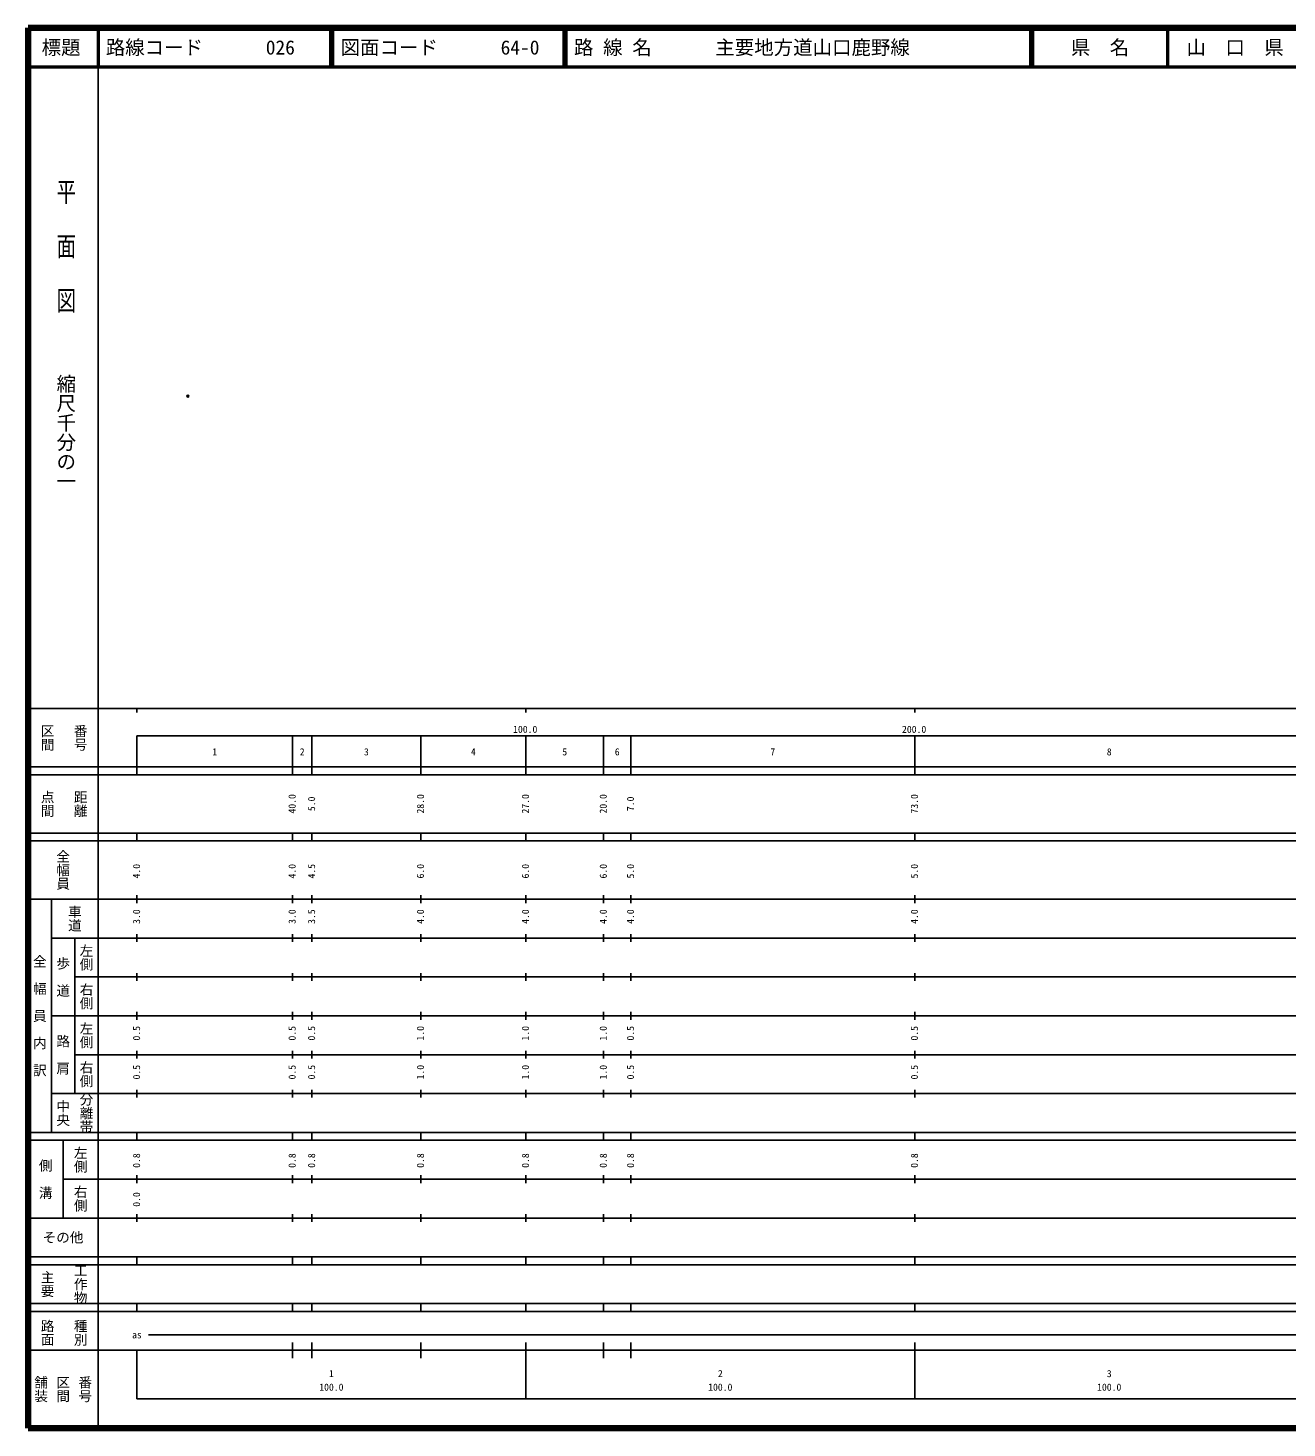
# Model space of a CAD drawing. Units: millimetres on the paper. Extents: x 40 to 680, y 20 to 380.
# Drawn here: x 40 to 363.7, y 20 to 380 of the extents above; entities that cross this region are included whole.
import ezdxf
from ezdxf.enums import TextEntityAlignment as Align

# ---------------------------------------------------------------- set-up
doc = ezdxf.new("R2010")
doc.units = ezdxf.units.MM
doc.header["$PDMODE"] = 32
doc.header["$PDSIZE"] = 0.5
doc.layers.add('M-OTRS', color=6, linetype='Continuous')
doc.layers.add('M-TTL-TXT', color=7, linetype='Continuous')
for name, color, linetype, lineweight in [('M-TTL', 2, 'Continuous', 140), ('M-TTL-BAND', 7, 'Continuous', 25), ('M-TTL-LINE', 7, 'Continuous', 50)]:
    doc.layers.add(name, color=color, linetype=linetype, lineweight=lineweight)
doc.styles.add('@ＭＳ ゴシック', font='')
doc.styles.add('ＭＳ ゴシック', font='')
doc.styles.get('@ＭＳ ゴシック').set_extended_font_data('@MS Gothic')
doc.styles.get('ＭＳ ゴシック').set_extended_font_data('MS Gothic')

msp = doc.modelspace()

# ---------------------------------------------------------------- linework, layer by layer
at = {"layer": 'M-OTRS'}
msp.add_point((81.127, 285.345), dxfattribs=at)
at = {"layer": 'M-TTL'}
for p, q in [((40, 380), (40, 20)), ((680, 380), (40, 380)), ((40, 20), (680, 20))]:
    msp.add_line(p, q, dxfattribs=at)
at = {"layer": 'M-TTL-BAND'}
for p, q in [((58, 370), (58, 20)), ((40, 205), (579, 205)), ((68, 205), (68, 204)), ((168, 205), (168, 204)), ((268, 205), (268, 204)), ((68, 198), (579, 198)), ((68, 198), (68, 188)), ((108, 188), (108, 198)), ((113, 188), (113, 198)), ((141, 188), (141, 198)), ((168, 188), (168, 198)), ((188, 188), (188, 198)), ((195, 188), (195, 198)), ((268, 188), (268, 198)), ((40, 190), (579, 190)), ((40, 188), (579, 188)), ((40, 173), (579, 173)), ((68, 171), (68, 173)), ((108, 171), (108, 173)), ((113, 171), (113, 173)), ((141, 171), (141, 173)), ((168, 171), (168, 173)), ((188, 171), (188, 173)), ((195, 171), (195, 173)), ((268, 171), (268, 173)), ((40, 171), (579, 171)), ((40, 156), (579, 156)), ((46, 96), (46, 156)), ((68, 155), (68, 157)), ((108, 155), (108, 157)), ((113, 155), (113, 157)), ((141, 155), (141, 157)), ((168, 155), (168, 157)), ((188, 155), (188, 157)), ((195, 155), (195, 157)), ((268, 155), (268, 157)), ((46, 146), (579, 146)), ((52, 146), (52, 106)), ((68, 145), (68, 147)), ((108, 145), (108, 147)), ((113, 145), (113, 147)), ((141, 145), (141, 147)), ((168, 145), (168, 147)), ((188, 145), (188, 147)), ((195, 145), (195, 147)), ((268, 145), (268, 147)), ((68, 135), (68, 137)), ((108, 135), (108, 137)), ((113, 135), (113, 137)), ((141, 135), (141, 137)), ((168, 135), (168, 137)), ((188, 135), (188, 137)), ((195, 135), (195, 137)), ((268, 135), (268, 137)), ((52, 136), (579, 136)), ((46, 126), (579, 126)), ((68, 125), (68, 127)), ((108, 125), (108, 127)), ((113, 125), (113, 127)), ((141, 125), (141, 127)), ((168, 125), (168, 127)), ((188, 125), (188, 127)), ((195, 125), (195, 127)), ((268, 125), (268, 127)), ((52, 116), (579, 116)), ((68, 115), (68, 117)), ((108, 115), (108, 117)), ((113, 115), (113, 117)), ((141, 115), (141, 117)), ((168, 115), (168, 117)), ((188, 115), (188, 117)), ((195, 115), (195, 117)), ((268, 115), (268, 117)), ((46, 106), (579, 106)), ((68, 105), (68, 107)), ((108, 105), (108, 107)), ((113, 105), (113, 107)), ((141, 105), (141, 107)), ((168, 105), (168, 107)), ((188, 105), (188, 107)), ((195, 105), (195, 107)), ((268, 105), (268, 107)), ((40, 96), (579, 96)), ((40, 94), (579, 94)), ((49, 94), (49, 74)), ((68, 94), (68, 96)), ((108, 94), (108, 96)), ((113, 94), (113, 96)), ((141, 94), (141, 96)), ((168, 94), (168, 96)), ((188, 94), (188, 96)), ((195, 94), (195, 96)), ((268, 94), (268, 96)), ((49, 84), (579, 84)), ((68, 83), (68, 85)), ((108, 83), (108, 85)), ((113, 83), (113, 85)), ((141, 83), (141, 85)), ((168, 83), (168, 85)), ((188, 83), (188, 85)), ((195, 83), (195, 85)), ((268, 83), (268, 85)), ((40, 74), (579, 74)), ((68, 73), (68, 75)), ((108, 73), (108, 75)), ((113, 73), (113, 75)), ((141, 73), (141, 75)), ((168, 73), (168, 75)), ((188, 73), (188, 75)), ((195, 73), (195, 75)), ((268, 73), (268, 75)), ((40, 64), (579, 64)), ((40, 62), (579, 62)), ((68, 62), (68, 64)), ((108, 62), (108, 64)), ((113, 62), (113, 64)), ((141, 62), (141, 64)), ((168, 62), (168, 64)), ((188, 62), (188, 64)), ((195, 62), (195, 64)), ((268, 62), (268, 64)), ((40, 52), (579, 52)), ((68, 50), (68, 52)), ((108, 50), (108, 52)), ((113, 50), (113, 52)), ((141, 50), (141, 52)), ((168, 50), (168, 52)), ((188, 50), (188, 52)), ((195, 50), (195, 52)), ((268, 50), (268, 52)), ((40, 50), (579, 50)), ((71, 44), (565, 44)), ((40, 40), (579, 40)), ((68, 40), (68, 27.5)), ((108, 38), (108, 42)), ((113, 38), (113, 42)), ((141, 38), (141, 42)), ((168, 27.5), (168, 42)), ((188, 38), (188, 42)), ((195, 38), (195, 42)), ((268, 27.5), (268, 42)), ((68, 27.5), (579, 27.5))]:
    msp.add_line(p, q, dxfattribs=at)
at = {"layer": 'M-TTL-LINE'}
for p, q in [((58, 380), (58, 370)), ((117.75, 380), (117.75, 370)), ((118.25, 380), (118.25, 370)), ((177.75, 380), (177.75, 370)), ((178.25, 380), (178.25, 370)), ((297.75, 380), (297.75, 370)), ((298.25, 380), (298.25, 370)), ((333, 380), (333, 370)), ((40, 370), (680, 370))]:
    msp.add_line(p, q, dxfattribs=at)

# ---------------------------------------------------------------- texts
at = {"layer": 'M-TTL-BAND', "style": '@ＭＳ ゴシック', "width": 1.4}
msp.add_text('平  面  図', height=3.666, rotation=270, dxfattribs=at).set_placement((49.777, 306.475), align=Align.MIDDLE_RIGHT)
at = {"layer": 'M-TTL-BAND', "style": '@ＭＳ ゴシック'}
msp.add_text('縮尺千分の一', height=3.666, rotation=270, dxfattribs=at).set_placement((49.777, 261.03), align=Align.MIDDLE_RIGHT)
for s, p in [('区間', (45, 197.5)), ('番号', (53.5, 197.5)), ('点間', (45, 180.5)), ('距離', (53.5, 180.5)), ('全幅員', (49, 163.5)), ('車道', (52, 151)), ('左側', (55, 141)), ('全\u3000幅\u3000員\u3000内\u3000訳', (43, 126)), ('歩\u3000道', (49, 136)), ('右側', (55, 131)), ('左側', (55, 121)), ('路\u3000肩', (49, 116)), ('右側', (55, 111)), ('分離帯', (55, 101)), ('中央', (49, 101)), ('左側', (53.5, 89)), ('側\u3000溝', (44.5, 84)), ('右側', (53.5, 79)), ('工作物', (53.5, 57)), ('主要', (45, 57)), ('路面', (45, 44.5)), ('種別', (53.5, 44.5)), ('舗装', (43.333, 30)), ('区間', (49, 30)), ('番号', (54.667, 30))]:
    msp.add_text(s, height=2.566, rotation=270, dxfattribs=at).set_placement(p, align=Align.MIDDLE_CENTER)
at = {"layer": 'M-TTL-BAND', "style": 'ＭＳ ゴシック'}
for s, p in [('100.0', (167.844, 198.195)), ('200.0', (267.844, 198.195)), ('1', (88, 192.405)), ('2', (110.5, 192.405)), ('3', (127, 192.405)), ('4', (154.5, 192.405)), ('5', (178, 192.405)), ('6', (191.5, 192.405)), ('7', (231.5, 192.405)), ('8', (318, 192.405)), ('as', (68, 42.5)), ('1', (118, 32.523)), ('2', (218, 32.523)), ('3', (318, 32.523)), ('100.0', (118, 29.033)), ('100.0', (218, 29.033)), ('100.0', (318, 29.033))]:
    msp.add_text(s, height=1.833, dxfattribs=at).set_placement(p, align=Align.BOTTOM_CENTER)
for s, p in [('40.0', (109.367, 180.5)), ('5.0', (114.367, 180.5)), ('28.0', (142.367, 180.5)), ('27.0', (169.367, 180.5)), ('20.0', (189.367, 180.5)), ('7.0', (196.367, 180.5)), ('73.0', (269.367, 180.5)), ('4.0', (69.367, 163.174)), ('4.0', (109.367, 163.174)), ('4.5', (114.367, 163.174)), ('6.0', (142.367, 163.174)), ('6.0', (169.367, 163.174)), ('6.0', (189.367, 163.174)), ('5.0', (196.367, 163.174)), ('5.0', (269.367, 163.174)), ('3.0', (69.367, 151.5)), ('3.0', (109.367, 151.5)), ('3.5', (114.367, 151.5)), ('4.0', (142.367, 151.5)), ('4.0', (169.367, 151.5)), ('4.0', (189.367, 151.5)), ('4.0', (196.367, 151.5)), ('4.0', (269.367, 151.5)), ('0.5', (69.367, 121.5)), ('0.5', (109.367, 121.5)), ('0.5', (114.367, 121.5)), ('1.0', (142.367, 121.5)), ('1.0', (169.367, 121.5)), ('1.0', (189.367, 121.5)), ('0.5', (196.367, 121.5)), ('0.5', (269.367, 121.5)), ('0.5', (69.367, 111.5)), ('0.5', (109.367, 111.5)), ('0.5', (114.367, 111.5)), ('1.0', (142.367, 111.5)), ('1.0', (169.367, 111.5)), ('1.0', (189.367, 111.5)), ('0.5', (196.367, 111.5)), ('0.5', (269.367, 111.5)), ('0.8', (69.367, 88.764)), ('0.8', (109.367, 88.764)), ('0.8', (114.367, 88.764)), ('0.8', (142.367, 88.764)), ('0.8', (169.367, 88.764)), ('0.8', (189.367, 88.764)), ('0.8', (196.367, 88.764)), ('0.8', (269.367, 88.764)), ('0.0', (69.367, 78.764))]:
    msp.add_text(s, height=1.833, rotation=90, dxfattribs=at).set_placement(p, align=Align.BOTTOM_CENTER)
msp.add_text('その他', height=2.566, dxfattribs=at).set_placement((49, 69), align=Align.MIDDLE_CENTER)
at = {"layer": 'M-TTL-TXT', "style": 'ＭＳ ゴシック'}
for s, p in [('標題', (48.5, 375)), ('県\u3000名', (315.625, 375)), ('山\u3000口\u3000県', (350.375, 375))]:
    msp.add_text(s, height=3.666, dxfattribs=at).set_placement(p, align=Align.MIDDLE_CENTER)
for s, p in [('路線コード', (60, 375)), ('026', (101.142, 375)), ('図面コード', (120.38, 375)), ('64-0', (161.521, 375)), ('路 線 名', (180.38, 375)), ('主要地方道山口鹿野線', (216.734, 375))]:
    msp.add_text(s, height=3.666, dxfattribs=at).set_placement(p, align=Align.MIDDLE_LEFT)

doc.saveas('drawing.dxf')
